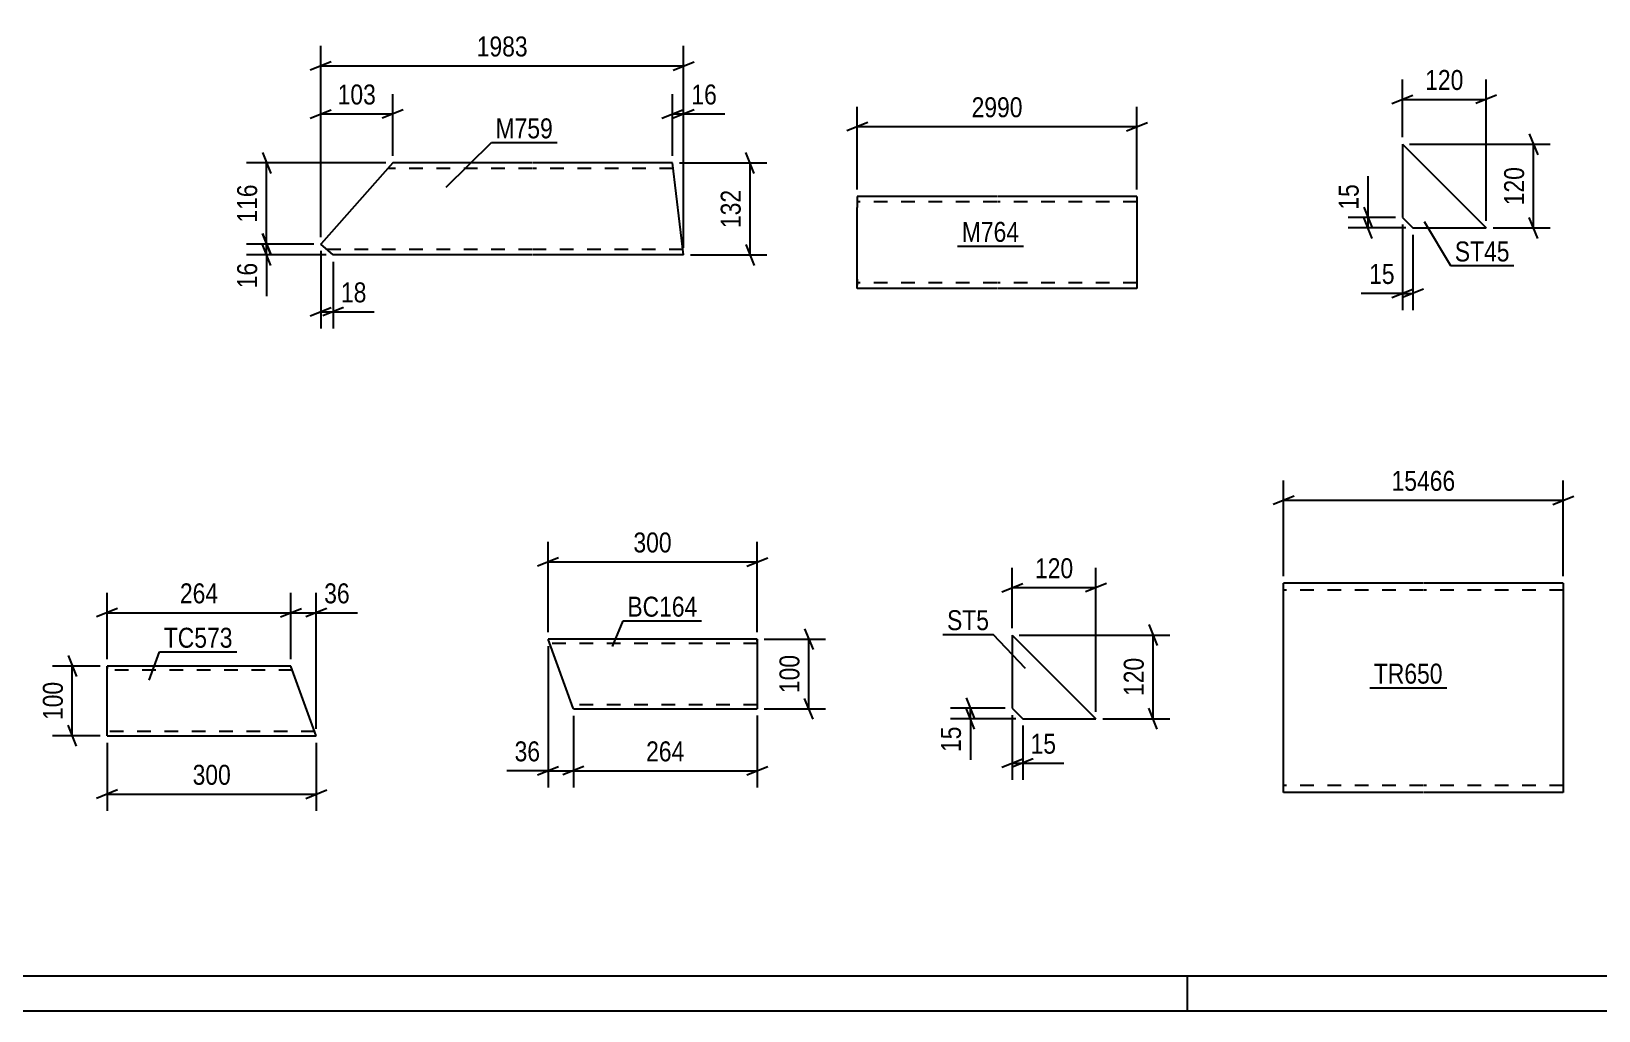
# Model space of a CAD drawing. Header units: millimetres. Extents: x 0 to 841, y 0 to 594.
# Drawn here: x 255.2 to 480, y 0 to 140.5 of the extents above; entities that cross this region are included whole.
import ezdxf

# ---------------------------------------------------------------- set-up
doc = ezdxf.new("R2010")
doc.units = ezdxf.units.MM
doc.linetypes.add('DXK_LINE_DOT2', pattern=[3.9198, 1.9599, -1.9599])
doc.styles.add('Arial Narrow', font='ARIALN.TTF', dxfattribs={"height": 0.2})

# ---------------------------------------------------------------- blocks, each defined once
blk = doc.blocks.new('Unknown-761549750-1135')
at = {"color": 5, "linetype": 'Continuous'}
for p, q in [((5, 5), (836, 5)), ((421, 0), (421, 5)), ((0, 0), (841, 0))]:
    blk.add_line(p, q, dxfattribs=at)
blk = doc.blocks.new('Part-761549750-14274 - 14273')
at = {"color": 2, "linetype": 'Continuous'}
for p, q in [((332.9, 43.39), (329.3, 53.3)), ((359.3, 53.3), (329.3, 53.3)), ((359.3, 53.3), (359.3, 53.21)), ((359.3, 53.21), (359.3, 43.3)), ((332.94, 43.3), (332.9, 43.39)), ((332.94, 43.3), (359.3, 43.3))]:
    blk.add_line(p, q, dxfattribs=at)
at = {"color": 7, "linetype": 'DXK_LINE_DOT2'}
for p, q in [((359.3, 52.7), (329.51, 52.7)), ((359.3, 52.95), (359.3, 53.3)), ((359.3, 43.9), (332.72, 43.9))]:
    blk.add_line(p, q, dxfattribs=at)
blk = doc.blocks.new('Part-761549750-13818 - 13817')
at = {"color": 2, "linetype": 'Continuous'}
for p, q in [((266.08, 48.24), (266.08, 49.44)), ((292.44, 49.44), (266.08, 49.44)), ((266.08, 40.64), (266.08, 48.24)), ((296.08, 39.44), (292.44, 49.44)), ((266.08, 39.53), (266.08, 40.64)), ((266.08, 39.44), (266.08, 39.53)), ((266.08, 39.44), (296.08, 39.44))]:
    blk.add_line(p, q, dxfattribs=at)
at = {"color": 7, "linetype": 'DXK_LINE_DOT2'}
for p, q in [((266.08, 49.44), (266.08, 49.35)), ((266.08, 49.35), (266.08, 49.09)), ((292.66, 48.84), (266.08, 48.84)), ((266.08, 39.79), (266.08, 40.64)), ((295.87, 40.04), (266.08, 40.04))]:
    blk.add_line(p, q, dxfattribs=at)
blk = doc.blocks.new('Part-761549750-12612 - 12611')
at = {"color": 2, "linetype": 'Continuous'}
for p, q in [((307.04, 121.62), (296.76, 110.02)), ((327.04, 121.62), (307.04, 121.62)), ((347.14, 121.62), (327.14, 121.62)), ((348.74, 108.42), (347.14, 121.62)), ((296.76, 110.02), (296.72, 109.99)), ((298.49, 108.42), (296.72, 109.99)), ((327.04, 108.42), (298.49, 108.42)), ((348.74, 108.42), (327.14, 108.42))]:
    blk.add_line(p, q, dxfattribs=at)
at = {"color": 7, "linetype": 'DXK_LINE_DOT2'}
for p, q in [((327.04, 120.82), (306.34, 120.82)), ((347.24, 120.82), (327.14, 120.82)), ((296.72, 109.99), (296.76, 110.02)), ((296.76, 110.02), (296.72, 109.99)), ((296.76, 110.02), (296.72, 109.99)), ((327.04, 109.22), (297.59, 109.22)), ((348.64, 109.22), (327.14, 109.22)), ((348.64, 109.22), (348.63, 109.28))]:
    blk.add_line(p, q, dxfattribs=at)
blk = doc.blocks.new('Part-761549750-12625 - 12624')
at = {"color": 2, "linetype": 'Continuous'}
for p, q in [((393.65, 116.83), (373.65, 116.83)), ((373.65, 116.83), (373.65, 115.23)), ((373.65, 105.23), (373.65, 115.23)), ((413.75, 116.83), (393.75, 116.83)), ((413.75, 116.83), (413.75, 116.71)), ((413.75, 116.71), (413.75, 103.63)), ((373.65, 104.1), (373.65, 105.23)), ((373.65, 103.63), (373.65, 104.1)), ((393.65, 103.63), (373.65, 103.63)), ((413.75, 103.63), (393.75, 103.63))]:
    blk.add_line(p, q, dxfattribs=at)
at = {"color": 7, "linetype": 'DXK_LINE_DOT2'}
for p, q in [((393.65, 116.03), (373.65, 116.03)), ((413.75, 116.03), (393.75, 116.03)), ((373.65, 104.62), (373.65, 105.23)), ((373.65, 104.93), (373.65, 104.1)), ((373.65, 104.43), (373.65, 104.49)), ((393.65, 104.43), (373.65, 104.43)), ((413.75, 104.43), (393.75, 104.43)), ((413.75, 104.43), (413.75, 104.49))]:
    blk.add_line(p, q, dxfattribs=at)
blk = doc.blocks.new('Part-761549750-12710 - 12709')
at = {"color": 2, "linetype": 'Continuous'}
for p, q in [((395.87, 53.89), (395.87, 43.39)), ((395.87, 53.89), (407.87, 41.89)), ((395.87, 43.39), (397.37, 41.89)), ((397.37, 41.89), (407.87, 41.89))]:
    blk.add_line(p, q, dxfattribs=at)
blk = doc.blocks.new('Part-761549750-12742 - 12741')
at = {"color": 2, "linetype": 'Continuous'}
for p, q in [((451.82, 124.3), (451.82, 113.8)), ((451.82, 124.3), (463.82, 112.3)), ((451.82, 113.8), (453.32, 112.3)), ((453.32, 112.3), (463.82, 112.3))]:
    blk.add_line(p, q, dxfattribs=at)
blk = doc.blocks.new('Part-761549750-12754 - 12753')
at = {"color": 2, "linetype": 'Continuous'}
for p, q in [((454.78, 61.32), (434.78, 61.32)), ((434.78, 33.32), (434.78, 61.32)), ((474.88, 61.32), (454.88, 61.32)), ((474.88, 61.32), (474.88, 61.17)), ((474.88, 61.17), (474.88, 31.32)), ((434.78, 31.32), (434.78, 33.32)), ((454.78, 31.32), (434.78, 31.32)), ((474.88, 31.32), (454.88, 31.32))]:
    blk.add_line(p, q, dxfattribs=at)
at = {"color": 7, "linetype": 'DXK_LINE_DOT2'}
for p, q in [((454.78, 60.32), (434.78, 60.32)), ((474.88, 60.32), (454.88, 60.32)), ((434.78, 31.47), (434.78, 33.32)), ((434.78, 32.32), (434.78, 32.4)), ((454.78, 32.32), (434.78, 32.32)), ((474.88, 32.32), (454.88, 32.32)), ((474.88, 32.32), (474.88, 32.4))]:
    blk.add_line(p, q, dxfattribs=at)
blk = doc.blocks.new('StraightDimension-761549750-14299 - 14273')
at = {"color": 7, "linetype": 'Continuous'}
for p, q in [((332.94, 42.3), (332.94, 32.02)), ((359.3, 42.35), (359.3, 32.02)), ((334.44, 35.02), (331.44, 33.82)), ((332.94, 34.42), (359.3, 34.42)), ((357.8, 33.82), (360.8, 35.02))]:
    blk.add_line(p, q, dxfattribs=at)
at = {"color": 0}
blk.add_wipeout([(349.46, 35.17), (349.46, 39.37), (342.77, 39.37), (342.77, 35.17)], dxfattribs=at)
at = {"color": 3, "style": 'Arial Narrow'}
blk.add_text('264', height=2.863, dxfattribs=at).set_placement((343.37, 35.77))
blk = doc.blocks.new('StraightDimension-761549750-14288 - 14273')
at = {"color": 7, "linetype": 'Continuous'}
for p, q in [((329.3, 54.3), (329.3, 67.24)), ((359.3, 54.3), (359.3, 67.24)), ((330.8, 64.99), (327.8, 63.79)), ((329.3, 64.39), (359.3, 64.39)), ((357.8, 63.79), (360.8, 64.99))]:
    blk.add_line(p, q, dxfattribs=at)
at = {"color": 0}
blk.add_wipeout([(347.64, 65.14), (347.64, 69.34), (340.95, 69.34), (340.95, 65.14)], dxfattribs=at)
at = {"color": 3, "style": 'Arial Narrow'}
blk.add_text('300', height=2.863, dxfattribs=at).set_placement((341.55, 65.74))
blk = doc.blocks.new('StraightDimension-761549750-14300 - 14273')
at = {"color": 7, "linetype": 'Continuous'}
for p, q in [((329.3, 52.3), (329.3, 32.02)), ((332.94, 42.3), (332.94, 32.02)), ((327.8, 33.82), (330.8, 35.02)), ((329.3, 34.42), (332.94, 34.42)), ((334.44, 35.02), (331.44, 33.82))]:
    blk.add_line(p, q, dxfattribs=at)
at = {"color": 0}
blk.add_wipeout([(328.77, 35.17), (328.77, 39.37), (323.91, 39.37), (323.91, 35.17)], dxfattribs=at)
at = {"color": 7, "linetype": 'Continuous'}
blk.add_line((329.3, 34.42), (323.39, 34.42), dxfattribs=at)
blk.add_line((329.3, 34.42), (323.39, 34.42), dxfattribs=at)
at = {"color": 3, "style": 'Arial Narrow'}
blk.add_text('36', height=2.863, dxfattribs=at).set_placement((324.51, 35.77))
blk = doc.blocks.new('StraightDimension-761549750-14398 - 14273')
at = {"color": 7, "linetype": 'Continuous'}
for p, q in [((366.1, 54.8), (367.3, 51.8)), ((360.3, 53.3), (369.1, 53.3)), ((366.7, 43.3), (366.7, 53.3)), ((360.3, 43.3), (369.1, 43.3)), ((367.3, 41.8), (366.1, 44.8))]:
    blk.add_line(p, q, dxfattribs=at)
at = {"color": 0}
blk.add_wipeout([(365.95, 51.64), (361.75, 51.64), (361.75, 44.96), (365.95, 44.96)], dxfattribs=at)
at = {"color": 3, "style": 'Arial Narrow'}
blk.add_text('100', height=2.863, rotation=90.0002, dxfattribs=at).set_placement((365.35, 45.56))
blk = doc.blocks.new('StraightDimension-761549750-14256 - 13817')
at = {"color": 7, "linetype": 'Continuous'}
for p, q in [((260.48, 50.94), (261.68, 47.94)), ((265.08, 49.44), (258.23, 49.44)), ((261.08, 39.44), (261.08, 49.44)), ((261.68, 37.94), (260.48, 40.94)), ((265.08, 39.44), (258.23, 39.44))]:
    blk.add_line(p, q, dxfattribs=at)
at = {"color": 0}
blk.add_wipeout([(260.33, 47.78), (256.13, 47.78), (256.13, 41.1), (260.33, 41.1)], dxfattribs=at)
at = {"color": 3, "style": 'Arial Narrow'}
blk.add_text('100', height=2.863, rotation=90.0002, dxfattribs=at).set_placement((259.73, 41.7))
blk = doc.blocks.new('StraightDimension-761549750-14245 - 13817')
at = {"color": 7, "linetype": 'Continuous'}
for p, q in [((266.08, 38.44), (266.08, 28.66)), ((296.08, 38.44), (296.08, 28.66)), ((267.58, 31.66), (264.58, 30.46)), ((294.58, 30.46), (297.58, 31.66)), ((266.08, 31.06), (296.08, 31.06))]:
    blk.add_line(p, q, dxfattribs=at)
at = {"color": 0}
blk.add_wipeout([(284.43, 31.81), (284.43, 36.01), (277.74, 36.01), (277.74, 31.81)], dxfattribs=at)
at = {"color": 3, "style": 'Arial Narrow'}
blk.add_text('300', height=2.863, dxfattribs=at).set_placement((278.34, 32.41))
blk = doc.blocks.new('StraightDimension-761549750-14210 - 13817')
at = {"color": 7, "linetype": 'Continuous'}
for p, q in [((266.08, 50.44), (266.08, 59.94)), ((292.44, 50.44), (292.44, 59.94)), ((267.58, 57.69), (264.58, 56.49)), ((266.08, 57.09), (292.44, 57.09)), ((290.94, 56.49), (293.94, 57.69))]:
    blk.add_line(p, q, dxfattribs=at)
at = {"color": 0}
blk.add_wipeout([(282.61, 57.84), (282.61, 62.04), (275.92, 62.04), (275.92, 57.84)], dxfattribs=at)
at = {"color": 3, "style": 'Arial Narrow'}
blk.add_text('264', height=2.863, dxfattribs=at).set_placement((276.52, 58.44))
blk = doc.blocks.new('StraightDimension-761549750-14209 - 13817')
at = {"color": 7, "linetype": 'Continuous'}
for p, q in [((292.44, 50.44), (292.44, 59.94)), ((296.08, 40.44), (296.08, 59.94)), ((290.94, 56.49), (293.94, 57.69)), ((292.44, 57.09), (296.08, 57.09)), ((297.58, 57.69), (294.58, 56.49))]:
    blk.add_line(p, q, dxfattribs=at)
at = {"color": 0}
blk.add_wipeout([(301.47, 57.84), (301.47, 62.04), (296.61, 62.04), (296.61, 57.84)], dxfattribs=at)
at = {"color": 7, "linetype": 'Continuous'}
blk.add_line((296.08, 57.09), (301.99, 57.09), dxfattribs=at)
blk.add_line((296.08, 57.09), (301.99, 57.09), dxfattribs=at)
at = {"color": 3, "style": 'Arial Narrow'}
blk.add_text('36', height=2.863, dxfattribs=at).set_placement((297.21, 58.44))
blk = doc.blocks.new('StraightDimension-761549750-14427 - 12611')
at = {"color": 7, "linetype": 'Continuous'}
for p, q in [((288.34, 111.49), (289.54, 108.49)), ((295.72, 109.99), (286.09, 109.99)), ((297.49, 108.42), (286.09, 108.42)), ((289.54, 106.92), (288.34, 109.92)), ((288.94, 108.42), (288.94, 109.99))]:
    blk.add_line(p, q, dxfattribs=at)
at = {"color": 0}
blk.add_wipeout([(288.19, 107.9), (283.99, 107.9), (283.99, 103.04), (288.19, 103.04)], dxfattribs=at)
at = {"color": 7, "linetype": 'Continuous'}
blk.add_line((288.94, 108.42), (288.94, 102.51), dxfattribs=at)
blk.add_line((288.94, 108.42), (288.94, 102.51), dxfattribs=at)
at = {"color": 3, "style": 'Arial Narrow'}
blk.add_text('16', height=2.863, rotation=90.0002, dxfattribs=at).set_placement((287.59, 103.64))
blk = doc.blocks.new('StraightDimension-761549750-12821 - 12611')
at = {"color": 7, "linetype": 'Continuous'}
for p, q in [((348.14, 121.62), (360.68, 121.62)), ((358.88, 120.12), (357.68, 123.12)), ((358.28, 108.42), (358.28, 121.62)), ((349.74, 108.42), (360.68, 108.42)), ((357.68, 109.92), (358.88, 106.92))]:
    blk.add_line(p, q, dxfattribs=at)
at = {"color": 0}
blk.add_wipeout([(357.53, 118.36), (353.33, 118.36), (353.33, 111.68), (357.53, 111.68)], dxfattribs=at)
at = {"color": 3, "style": 'Arial Narrow'}
blk.add_text('132', height=2.863, rotation=90.0002, dxfattribs=at).set_placement((356.93, 112.28))
blk = doc.blocks.new('StraightDimension-761549750-12805 - 12611')
at = {"color": 7, "linetype": 'Continuous'}
for p, q in [((296.72, 110.99), (296.72, 131.51)), ((307.04, 122.62), (307.04, 131.51)), ((295.22, 128.06), (298.22, 129.26)), ((296.72, 128.66), (307.04, 128.66)), ((308.54, 129.26), (305.54, 128.06))]:
    blk.add_line(p, q, dxfattribs=at)
at = {"color": 0}
blk.add_wipeout([(305.23, 129.41), (305.23, 133.61), (298.54, 133.61), (298.54, 129.41)], dxfattribs=at)
at = {"color": 3, "style": 'Arial Narrow'}
blk.add_text('103', height=2.863, dxfattribs=at).set_placement((299.14, 130.01))
blk = doc.blocks.new('StraightDimension-761549750-12809 - 12611')
at = {"color": 7, "linetype": 'Continuous'}
for p, q in [((296.72, 108.99), (296.72, 97.87)), ((298.49, 107.42), (298.49, 97.87)), ((295.22, 99.67), (298.22, 100.87)), ((296.72, 100.27), (298.49, 100.27)), ((299.99, 100.87), (296.99, 99.67))]:
    blk.add_line(p, q, dxfattribs=at)
at = {"color": 0}
blk.add_wipeout([(303.87, 101.02), (303.87, 105.22), (299.01, 105.22), (299.01, 101.02)], dxfattribs=at)
at = {"color": 7, "linetype": 'Continuous'}
blk.add_line((298.49, 100.27), (304.39, 100.27), dxfattribs=at)
blk.add_line((298.49, 100.27), (304.39, 100.27), dxfattribs=at)
at = {"color": 3, "style": 'Arial Narrow'}
blk.add_text('18', height=2.863, dxfattribs=at).set_placement((299.61, 101.62))
blk = doc.blocks.new('StraightDimension-761549750-12801 - 12611')
at = {"color": 7, "linetype": 'Continuous'}
for p, q in [((347.14, 122.62), (347.14, 131.51)), ((348.74, 109.42), (348.74, 131.51)), ((345.64, 128.06), (348.64, 129.26)), ((347.14, 128.66), (348.74, 128.66)), ((350.24, 129.26), (347.24, 128.06))]:
    blk.add_line(p, q, dxfattribs=at)
at = {"color": 0}
blk.add_wipeout([(354.12, 129.41), (354.12, 133.61), (349.26, 133.61), (349.26, 129.41)], dxfattribs=at)
at = {"color": 7, "linetype": 'Continuous'}
blk.add_line((348.74, 128.66), (354.64, 128.66), dxfattribs=at)
blk.add_line((348.74, 128.66), (354.64, 128.66), dxfattribs=at)
at = {"color": 3, "style": 'Arial Narrow'}
blk.add_text('16', height=2.863, dxfattribs=at).set_placement((349.86, 130.01))
blk = doc.blocks.new('StraightDimension-761549750-12827 - 12611')
at = {"color": 7, "linetype": 'Continuous'}
for p, q in [((296.72, 110.99), (296.72, 138.4)), ((348.74, 109.42), (348.74, 138.4)), ((298.22, 136.15), (295.22, 134.95)), ((296.72, 135.55), (348.74, 135.55)), ((347.24, 134.95), (350.24, 136.15))]:
    blk.add_line(p, q, dxfattribs=at)
at = {"color": 0}
blk.add_wipeout([(326.99, 136.3), (326.99, 140.5), (318.48, 140.5), (318.48, 136.3)], dxfattribs=at)
at = {"color": 3, "style": 'Arial Narrow'}
blk.add_text('1983', height=2.863, dxfattribs=at).set_placement((319.08, 136.9))
blk = doc.blocks.new('StraightDimension-761549750-14426 - 12611')
at = {"color": 7, "linetype": 'Continuous'}
for p, q in [((306.04, 121.62), (286.09, 121.62)), ((288.34, 123.12), (289.54, 120.12)), ((288.94, 109.99), (288.94, 121.62)), ((289.54, 108.49), (288.34, 111.49)), ((295.72, 109.99), (286.09, 109.99))]:
    blk.add_line(p, q, dxfattribs=at)
at = {"color": 0}
blk.add_wipeout([(288.19, 119.15), (283.99, 119.15), (283.99, 112.46), (288.19, 112.46)], dxfattribs=at)
at = {"color": 3, "style": 'Arial Narrow'}
blk.add_text('116', height=2.863, rotation=90.0002, dxfattribs=at).set_placement((287.59, 113.06))
blk = doc.blocks.new('StraightDimension-761549750-12831 - 12624')
at = {"color": 7, "linetype": 'Continuous'}
for p, q in [((373.65, 117.83), (373.65, 129.68)), ((413.75, 117.83), (413.75, 129.68)), ((375.15, 127.43), (372.15, 126.23)), ((373.65, 126.83), (413.75, 126.83)), ((412.25, 126.23), (415.25, 127.43))]:
    blk.add_line(p, q, dxfattribs=at)
at = {"color": 0}
blk.add_wipeout([(397.96, 127.58), (397.96, 131.78), (389.44, 131.78), (389.44, 127.58)], dxfattribs=at)
at = {"color": 3, "style": 'Arial Narrow'}
blk.add_text('2990', height=2.863, dxfattribs=at).set_placement((390.04, 128.18))
blk = doc.blocks.new('StraightDimension-761549750-13009 - 12709')
at = {"color": 7, "linetype": 'Continuous'}
for p, q in [((394.87, 43.39), (387.01, 43.39)), ((389.26, 44.89), (390.46, 41.89)), ((390.46, 40.39), (389.26, 43.39)), ((389.86, 41.89), (389.86, 43.39)), ((396.37, 41.89), (387.01, 41.89))]:
    blk.add_line(p, q, dxfattribs=at)
at = {"color": 0}
blk.add_wipeout([(389.11, 41.37), (384.91, 41.37), (384.91, 36.51), (389.11, 36.51)], dxfattribs=at)
at = {"color": 7, "linetype": 'Continuous'}
blk.add_line((389.86, 41.89), (389.86, 35.99), dxfattribs=at)
blk.add_line((389.86, 41.89), (389.86, 35.99), dxfattribs=at)
at = {"color": 3, "style": 'Arial Narrow'}
blk.add_text('15', height=2.863, rotation=90.0002, dxfattribs=at).set_placement((388.51, 37.11))
blk = doc.blocks.new('StraightDimension-761549750-13001 - 12709')
at = {"color": 7, "linetype": 'Continuous'}
for p, q in [((395.87, 42.39), (395.87, 33.12)), ((397.37, 40.89), (397.37, 33.12)), ((394.37, 34.92), (397.37, 36.12)), ((398.87, 36.12), (395.87, 34.92)), ((395.87, 35.52), (397.37, 35.52))]:
    blk.add_line(p, q, dxfattribs=at)
at = {"color": 0}
blk.add_wipeout([(402.75, 36.27), (402.75, 40.47), (397.9, 40.47), (397.9, 36.27)], dxfattribs=at)
at = {"color": 7, "linetype": 'Continuous'}
blk.add_line((397.37, 35.52), (403.28, 35.52), dxfattribs=at)
blk.add_line((397.37, 35.52), (403.28, 35.52), dxfattribs=at)
at = {"color": 3, "style": 'Arial Narrow'}
blk.add_text('15', height=2.863, dxfattribs=at).set_placement((398.5, 36.87))
blk = doc.blocks.new('StraightDimension-761549750-13013 - 12709')
at = {"color": 7, "linetype": 'Continuous'}
for p, q in [((415.47, 55.39), (416.67, 52.39)), ((396.87, 53.89), (418.47, 53.89)), ((416.07, 41.89), (416.07, 53.89)), ((416.67, 40.39), (415.47, 43.39)), ((408.87, 41.89), (418.47, 41.89))]:
    blk.add_line(p, q, dxfattribs=at)
at = {"color": 0}
blk.add_wipeout([(415.32, 51.23), (411.12, 51.23), (411.12, 44.55), (415.32, 44.55)], dxfattribs=at)
at = {"color": 3, "style": 'Arial Narrow'}
blk.add_text('120', height=2.863, rotation=90.0002, dxfattribs=at).set_placement((414.72, 45.15))
blk = doc.blocks.new('StraightDimension-761549750-13005 - 12709')
at = {"color": 7, "linetype": 'Continuous'}
for p, q in [((395.87, 54.89), (395.87, 63.54)), ((407.87, 42.89), (407.87, 63.54)), ((394.37, 60.09), (397.37, 61.29)), ((395.87, 60.69), (407.87, 60.69)), ((409.37, 61.29), (406.37, 60.09))]:
    blk.add_line(p, q, dxfattribs=at)
at = {"color": 0}
blk.add_wipeout([(405.21, 61.44), (405.21, 65.64), (398.53, 65.64), (398.53, 61.44)], dxfattribs=at)
at = {"color": 3, "style": 'Arial Narrow'}
blk.add_text('120', height=2.863, dxfattribs=at).set_placement((399.13, 62.04))
blk = doc.blocks.new('StraightDimension-761549750-13025 - 12741')
at = {"color": 7, "linetype": 'Continuous'}
for p, q in [((446.29, 115.3), (447.49, 112.3)), ((450.82, 113.8), (444.04, 113.8)), ((447.49, 110.8), (446.29, 113.8)), ((446.89, 112.3), (446.89, 113.8)), ((452.32, 112.3), (444.04, 112.3))]:
    blk.add_line(p, q, dxfattribs=at)
at = {"color": 0}
blk.add_wipeout([(446.14, 119.18), (441.94, 119.18), (441.94, 114.32), (446.14, 114.32)], dxfattribs=at)
at = {"color": 7, "linetype": 'Continuous'}
blk.add_line((446.89, 113.8), (446.89, 119.7), dxfattribs=at)
blk.add_line((446.89, 113.8), (446.89, 119.7), dxfattribs=at)
at = {"color": 3, "style": 'Arial Narrow'}
blk.add_text('15', height=2.863, rotation=90.0002, dxfattribs=at).set_placement((445.54, 114.92))
blk = doc.blocks.new('StraightDimension-761549750-13017 - 12741')
at = {"color": 7, "linetype": 'Continuous'}
for p, q in [((451.82, 112.8), (451.82, 100.51)), ((453.32, 111.3), (453.32, 100.51)), ((450.32, 102.31), (453.32, 103.51)), ((454.82, 103.51), (451.82, 102.31)), ((451.82, 102.91), (453.32, 102.91))]:
    blk.add_line(p, q, dxfattribs=at)
at = {"color": 0}
blk.add_wipeout([(451.3, 103.66), (451.3, 107.86), (446.44, 107.86), (446.44, 103.66)], dxfattribs=at)
at = {"color": 7, "linetype": 'Continuous'}
blk.add_line((451.82, 102.91), (445.92, 102.91), dxfattribs=at)
blk.add_line((451.82, 102.91), (445.92, 102.91), dxfattribs=at)
at = {"color": 3, "style": 'Arial Narrow'}
blk.add_text('15', height=2.863, dxfattribs=at).set_placement((447.04, 104.26))
blk = doc.blocks.new('StraightDimension-761549750-13029 - 12741')
at = {"color": 7, "linetype": 'Continuous'}
for p, q in [((452.82, 124.3), (473.01, 124.3)), ((470.01, 125.8), (471.21, 122.8)), ((470.61, 112.3), (470.61, 124.3)), ((471.21, 110.8), (470.01, 113.8)), ((464.82, 112.3), (473.01, 112.3))]:
    blk.add_line(p, q, dxfattribs=at)
at = {"color": 0}
blk.add_wipeout([(469.86, 121.64), (465.66, 121.64), (465.66, 114.95), (469.86, 114.95)], dxfattribs=at)
at = {"color": 3, "style": 'Arial Narrow'}
blk.add_text('120', height=2.863, rotation=90.0002, dxfattribs=at).set_placement((469.26, 115.55))
blk = doc.blocks.new('StraightDimension-761549750-13021 - 12741')
at = {"color": 7, "linetype": 'Continuous'}
for p, q in [((451.82, 125.3), (451.82, 133.59)), ((463.82, 113.3), (463.82, 133.59)), ((450.32, 130.14), (453.32, 131.34)), ((451.82, 130.74), (463.82, 130.74)), ((465.32, 131.34), (462.32, 130.14))]:
    blk.add_line(p, q, dxfattribs=at)
at = {"color": 0}
blk.add_wipeout([(461.17, 131.49), (461.17, 135.69), (454.48, 135.69), (454.48, 131.49)], dxfattribs=at)
at = {"color": 3, "style": 'Arial Narrow'}
blk.add_text('120', height=2.863, dxfattribs=at).set_placement((455.08, 132.09))
blk = doc.blocks.new('StraightDimension-761549750-13033 - 12753')
at = {"color": 7, "linetype": 'Continuous'}
for p, q in [((434.78, 62.32), (434.78, 76.08)), ((474.88, 62.32), (474.88, 76.08)), ((436.28, 73.83), (433.28, 72.63)), ((434.78, 73.23), (474.88, 73.23)), ((473.38, 72.63), (476.38, 73.83))]:
    blk.add_line(p, q, dxfattribs=at)
at = {"color": 0}
blk.add_wipeout([(460, 73.98), (460, 78.18), (449.66, 78.18), (449.66, 73.98)], dxfattribs=at)
at = {"color": 3, "style": 'Arial Narrow'}
blk.add_text('15466', height=2.863, dxfattribs=at).set_placement((450.26, 74.58))
blk = doc.blocks.new('Mark-761549750-14367 - 14273')
at = {"color": 0}
blk.add_wipeout([(350.73, 56.53), (350.73, 59.53), (340.68, 59.53), (340.68, 56.53)], dxfattribs=at)
blk.add_wipeout([(350.73, 56.53), (350.73, 59.53), (340.68, 59.53), (340.68, 56.53)], dxfattribs=at)
at = {"color": 30, "linetype": 'Continuous'}
for p, q in [((338.57, 52.27), (340.08, 55.93)), ((340.08, 55.93), (351.33, 55.93))]:
    blk.add_line(p, q, dxfattribs=at)
at = {"color": 3, "style": 'Arial Narrow'}
blk.add_text('BC164', height=2.863, dxfattribs=at).set_placement((340.68, 56.53))
blk = doc.blocks.new('Mark-761549750-14266 - 13817')
at = {"color": 0}
blk.add_wipeout([(284.07, 52.07), (284.07, 55.07), (274.21, 55.07), (274.21, 52.07)], dxfattribs=at)
blk.add_wipeout([(284.07, 52.07), (284.07, 55.07), (274.21, 55.07), (274.21, 52.07)], dxfattribs=at)
at = {"color": 30, "linetype": 'Continuous'}
for p, q in [((272.11, 47.41), (273.61, 51.47)), ((273.61, 51.47), (284.67, 51.47))]:
    blk.add_line(p, q, dxfattribs=at)
at = {"color": 3, "style": 'Arial Narrow'}
blk.add_text('TC573', height=2.863, dxfattribs=at).set_placement((274.21, 52.07))
blk = doc.blocks.new('Mark-761549750-13039 - 12611')
at = {"color": 0}
blk.add_wipeout([(330, 125.15), (330, 128.15), (321.78, 128.15), (321.78, 125.15)], dxfattribs=at)
blk.add_wipeout([(330, 125.15), (330, 128.15), (321.78, 128.15), (321.78, 125.15)], dxfattribs=at)
at = {"color": 30, "linetype": 'Continuous'}
for p, q in [((314.71, 118.15), (321.18, 124.55)), ((321.18, 124.55), (330.6, 124.55))]:
    blk.add_line(p, q, dxfattribs=at)
at = {"color": 3, "style": 'Arial Narrow'}
blk.add_text('M759', height=2.863, dxfattribs=at).set_placement((321.78, 125.15))
blk = doc.blocks.new('Mark-761549750-13042 - 12624')
at = {"color": 0}
blk.add_wipeout([(396.86, 110.3), (396.86, 113.3), (388.64, 113.3), (388.64, 110.3)], dxfattribs=at)
blk.add_wipeout([(396.86, 110.3), (396.86, 113.3), (388.64, 113.3), (388.64, 110.3)], dxfattribs=at)
at = {"color": 30, "linetype": 'Continuous'}
blk.add_line((388.04, 109.7), (397.46, 109.7), dxfattribs=at)
at = {"color": 3, "style": 'Arial Narrow'}
blk.add_text('M764', height=2.863, dxfattribs=at).set_placement((388.64, 110.3))
blk = doc.blocks.new('Mark-761549750-13069 - 12709')
at = {"color": 0}
blk.add_wipeout([(392.55, 54.59), (392.55, 57.59), (386.52, 57.59), (386.52, 54.59)], dxfattribs=at)
blk.add_wipeout([(392.55, 54.59), (392.55, 57.59), (386.52, 57.59), (386.52, 54.59)], dxfattribs=at)
at = {"color": 30, "linetype": 'Continuous'}
for p in [(385.92, 53.99), (397.75, 49.1)]:
    blk.add_line(p, (393.15, 53.99), dxfattribs=at)
at = {"color": 3, "style": 'Arial Narrow'}
blk.add_text('ST5', height=2.863, dxfattribs=at).set_placement((386.52, 54.59))
blk = doc.blocks.new('Mark-761549750-13072 - 12741')
at = {"color": 0}
blk.add_wipeout([(467.19, 107.49), (467.19, 110.49), (459.33, 110.49), (459.33, 107.49)], dxfattribs=at)
blk.add_wipeout([(467.19, 107.49), (467.19, 110.49), (459.33, 110.49), (459.33, 107.49)], dxfattribs=at)
at = {"color": 30, "linetype": 'Continuous'}
for p, q in [((454.93, 113.23), (458.73, 106.89)), ((458.73, 106.89), (467.79, 106.89))]:
    blk.add_line(p, q, dxfattribs=at)
at = {"color": 3, "style": 'Arial Narrow'}
blk.add_text('ST45', height=2.863, dxfattribs=at).set_placement((459.33, 107.49))
blk = doc.blocks.new('Mark-761549750-13075 - 12753')
at = {"color": 0}
blk.add_wipeout([(457.58, 46.92), (457.58, 49.92), (447.72, 49.92), (447.72, 46.92)], dxfattribs=at)
blk.add_wipeout([(457.58, 46.92), (457.58, 49.92), (447.72, 49.92), (447.72, 46.92)], dxfattribs=at)
at = {"color": 30, "linetype": 'Continuous'}
blk.add_line((447.12, 46.32), (458.18, 46.32), dxfattribs=at)
at = {"color": 3, "style": 'Arial Narrow'}
blk.add_text('TR650', height=2.863, dxfattribs=at).set_placement((447.72, 46.92))

msp = doc.modelspace()

# ---------------------------------------------------------------- block references
for name in ['Unknown-761549750-1135', 'Part-761549750-12742 - 12741', 'Part-761549750-12612 - 12611', 'Part-761549750-12625 - 12624', 'Part-761549750-12754 - 12753', 'Part-761549750-14274 - 14273', 'Part-761549750-12710 - 12709', 'Part-761549750-13818 - 13817']:
    msp.add_blockref(name, (0, 0))

# ---------------------------------------------------------------- next in the draw order: block references
for name in ['StraightDimension-761549750-12831 - 12624', 'StraightDimension-761549750-12821 - 12611', 'StraightDimension-761549750-13025 - 12741', 'Mark-761549750-13042 - 12624', 'StraightDimension-761549750-14427 - 12611', 'StraightDimension-761549750-13033 - 12753', 'StraightDimension-761549750-14288 - 14273', 'StraightDimension-761549750-14256 - 13817', 'Mark-761549750-13075 - 12753', 'StraightDimension-761549750-13009 - 12709', 'StraightDimension-761549750-14299 - 14273']:
    msp.add_blockref(name, (0, 0))

# ---------------------------------------------------------------- next in the draw order: block references
for name in ['StraightDimension-761549750-12805 - 12611', 'StraightDimension-761549750-12801 - 12611', 'StraightDimension-761549750-13017 - 12741', 'StraightDimension-761549750-12809 - 12611', 'StraightDimension-761549750-14210 - 13817', 'Mark-761549750-14367 - 14273', 'StraightDimension-761549750-14398 - 14273', 'StraightDimension-761549750-14300 - 14273', 'StraightDimension-761549750-13001 - 12709', 'StraightDimension-761549750-14245 - 13817']:
    msp.add_blockref(name, (0, 0))

# ---------------------------------------------------------------- next in the draw order: block references
for name in ['StraightDimension-761549750-12827 - 12611', 'StraightDimension-761549750-13029 - 12741', 'StraightDimension-761549750-14209 - 13817', 'Mark-761549750-14266 - 13817', 'StraightDimension-761549750-13013 - 12709']:
    msp.add_blockref(name, (0, 0))

# ---------------------------------------------------------------- next in the draw order: block references
for name in ['StraightDimension-761549750-13021 - 12741', 'Mark-761549750-13039 - 12611', 'StraightDimension-761549750-14426 - 12611', 'StraightDimension-761549750-13005 - 12709']:
    msp.add_blockref(name, (0, 0))

# ---------------------------------------------------------------- next in the draw order: block references
for name in ['Mark-761549750-13072 - 12741', 'Mark-761549750-13069 - 12709']:
    msp.add_blockref(name, (0, 0))

doc.saveas('drawing.dxf')
